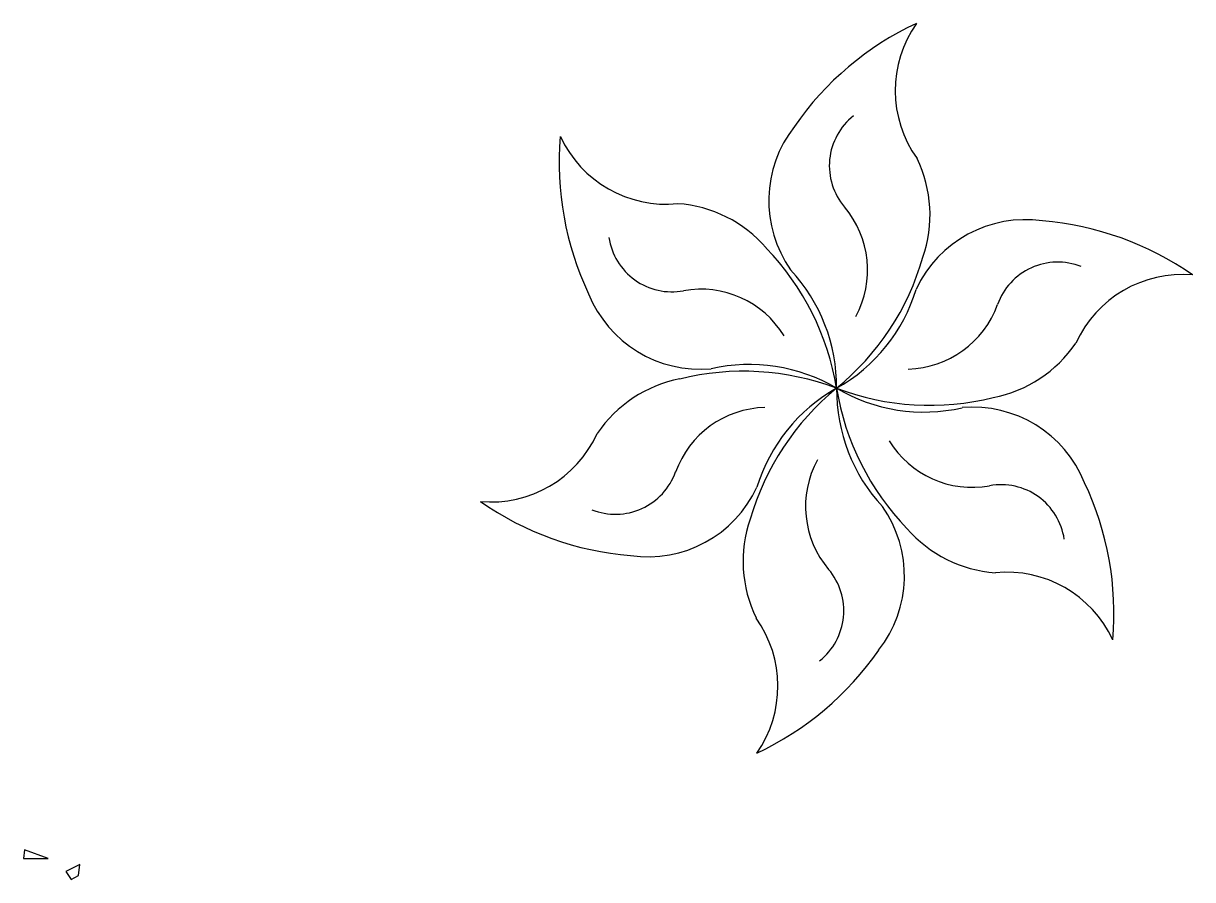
# Model space of a CAD drawing. Header units: millimetres. Extents: x 577 to 2337, y 236 to 943.
# Drawn here: x 818.79 to 819.857, y 707.219 to 708.001 of the extents above; entities that cross this region are included whole.
import ezdxf

# ---------------------------------------------------------------- set-up
doc = ezdxf.new("R2010")
doc.units = ezdxf.units.MM
doc.header["$LTSCALE"] = 0.01
doc.linetypes.add('SOLID_LINE', pattern=[0])
doc.layers.add('06-Furn', color=4, linetype='Continuous')

# ---------------------------------------------------------------- blocks, each defined once
blk = doc.blocks.new('Tree 27')
at = {"layer": '06-Furn', "color": 88, "linetype": 'SOLID_LINE'}
for p, q in [((846.4712, 574.3419), (846.4676, 574.2661)), ((846.5146, 574.3094), (846.4712, 574.3419)), ((846.4676, 574.2661), (846.5146, 574.2697)), ((846.5146, 574.2697), (846.5146, 574.3094)), ((846.3689, 574.2237), (846.2742, 574.1457)), ((846.3088, 574.1185), (846.3689, 574.2237)), ((846.2742, 574.1457), (846.3088, 574.1185))]:
    blk.add_line(p, q, dxfattribs=at)
blk = doc.blocks.new('booote')
at = {"layer": '06-Furn', "color": 64}
for centre, radius, start, end in [((783.5573, 723.9999), 0.2793, 115.0711, 145.3055), ((783.5262, 724.1916), 0.1066, 144.8986, 215.5984), ((783.4178, 724.1229), 0.0583, 128.4573, 220.284), ((783.4141, 724.091), 0.1099, 141.8424, 215.1051), ((783.3923, 724.1255), 0.2793, 175.0711, 205.3055), ((783.2108, 724.1944), 0.1066, 204.8986, 275.5984), ((783.3332, 724.0779), 0.1182, 340.9488, 25.8696), ((783.2127, 723.9704), 0.1182, 40.9488, 85.8696), ((783.3055, 724.0278), 0.0889, 331.4025, 40.284), ((783.5384, 723.9638), 0.1099, 81.8424, 155.1051), ((783.5311, 723.7942), 0.2793, 55.0711, 85.3055), ((783.216, 724.0661), 0.0583, 188.4573, 280.284), ((783.1292, 723.8811), 0.24, 9.2644, 43.9855), ((783.2142, 724.1056), 0.24, 309.2644, 343.9855), ((783.2095, 723.9212), 0.1566, 359.4597, 42.9053), ((783.5679, 723.9766), 0.0583, 68.4573, 160.284), ((783.6816, 723.917), 0.1066, 84.8986, 155.5984), ((783.2423, 723.9213), 0.0889, 31.4025, 100.284), ((783.2891, 724.0561), 0.1566, 299.4597, 342.9053), ((783.2418, 724.047), 0.1099, 201.8424, 275.1051), ((783.4293, 724.0262), 0.0889, 271.4025, 340.284), ((783.4866, 724.0273), 0.1182, 280.9488, 325.8696), ((783.2811, 723.6953), 0.24, 69.2644, 103.9855), ((783.2865, 723.7849), 0.1566, 59.4597, 102.9053), ((783.2456, 723.8122), 0.1182, 100.9488, 145.8696), ((783.518, 723.7339), 0.24, 129.2644, 163.9855), ((783.4431, 723.7834), 0.1566, 119.4597, 162.9053), ((783.603, 723.9584), 0.24, 189.2644, 223.9855), ((783.4457, 724.0546), 0.1566, 239.4597, 282.9053), ((783.4511, 724.1442), 0.24, 249.2644, 283.9855), ((783.5227, 723.9183), 0.1566, 179.4597, 222.9053), ((783.3029, 723.8133), 0.0889, 91.4025, 160.284), ((783.4904, 723.7926), 0.1099, 21.8424, 95.1051), ((783.0506, 723.9225), 0.1066, 264.8986, 335.5984), ((783.4899, 723.9182), 0.0889, 211.4025, 280.284), ((783.4267, 723.8118), 0.0889, 151.4025, 220.284), ((783.1643, 723.863), 0.0583, 248.4573, 340.284), ((783.1938, 723.8757), 0.1099, 261.8424, 335.1051), ((783.5162, 723.7734), 0.0583, 8.4573, 100.284), ((783.3399, 723.7141), 0.2793, 355.0711, 25.3055), ((783.201, 724.0453), 0.2793, 235.0711, 265.3055), ((783.3181, 723.7485), 0.1099, 321.8424, 35.1051), ((783.399, 723.7616), 0.1182, 160.9488, 205.8696), ((783.5195, 723.8692), 0.1182, 220.9488, 265.8696), ((783.3144, 723.7166), 0.0583, 308.4573, 40.284), ((783.5214, 723.6452), 0.1066, 24.8986, 95.5984), ((783.206, 723.6479), 0.1066, 324.8986, 35.5984), ((783.1749, 723.8396), 0.2793, 295.0711, 325.3055)]:
    blk.add_arc(centre, radius, start, end, dxfattribs=at)

msp = doc.modelspace()

# ---------------------------------------------------------------- block references
at = {"layer": '06-Furn', "color": 241, "xscale": 0.187151540592833, "yscale": 0.187151540592833, "zscale": 0.187151540592833, "rotation": 300.0820673481535}
msp.add_blockref('Tree 27', (646.425, 790.4359), dxfattribs=at)
at = {"layer": '06-Furn'}
msp.add_blockref('booote', (36.1663, -16.252), dxfattribs=at)

doc.saveas('drawing.dxf')
